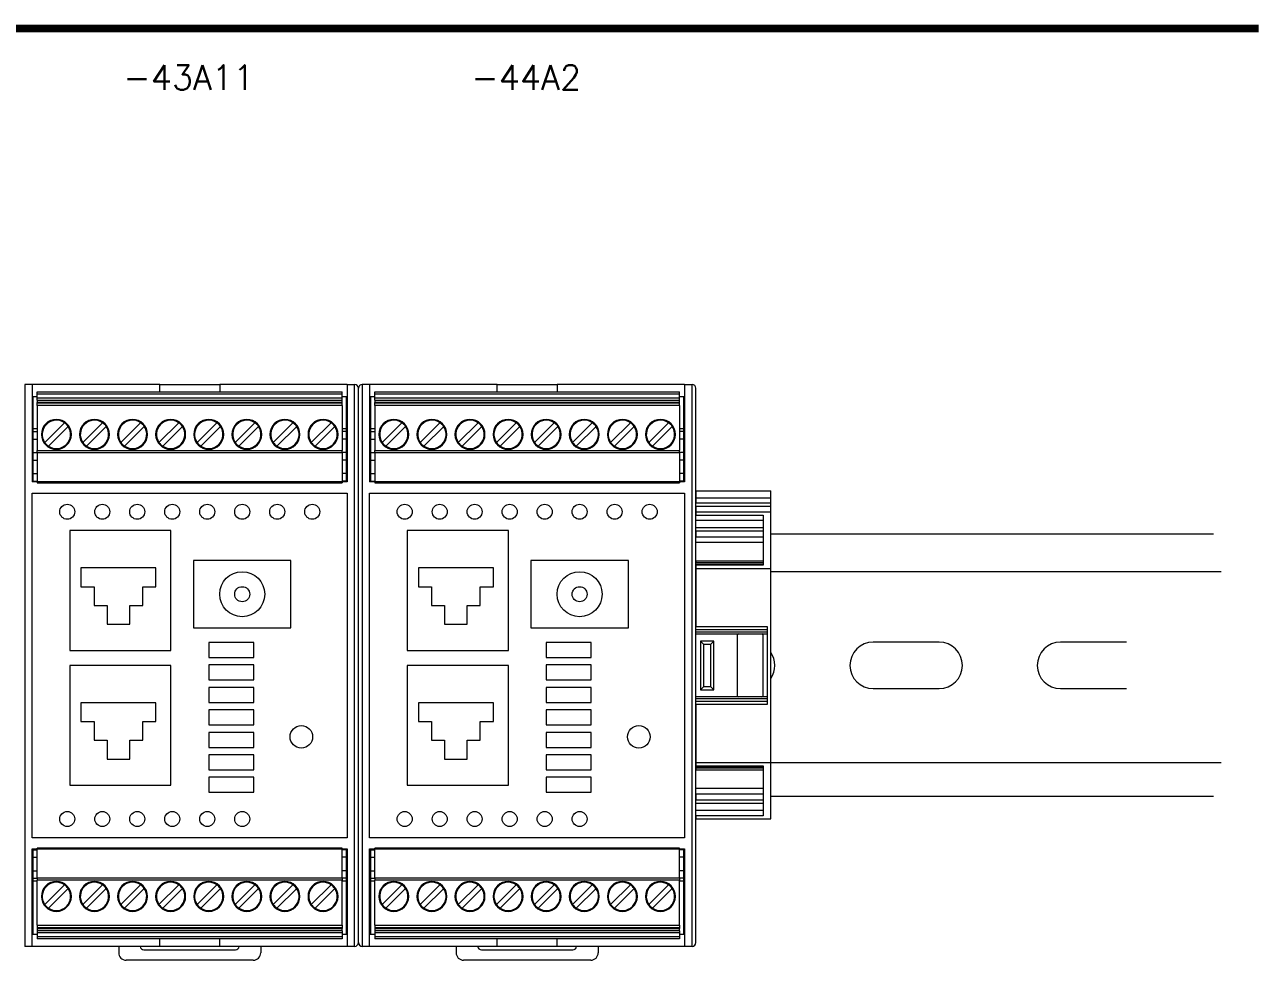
# Model space of a CAD drawing. Extents: x -2993 to 3661, y -4147 to -1441.
# Drawn here: x -1947.1 to -1782.1, y -2703.5 to -2578.7 of the extents above; entities that cross this region are included whole.
import ezdxf
from ezdxf.enums import TextEntityAlignment as Align

# ---------------------------------------------------------------- set-up
doc = ezdxf.new("R2010")
doc.units = 0
doc.header["$LTSCALE"] = 0.1
doc.header["$MEASUREMENT"] = 0
doc.layers.get('0').update_dxf_attribs({"linetype": 'CONTINUOUS'})
doc.layers.add('DIM', color=5, linetype='CONTINUOUS')
doc.layers.add('RAILS', color=1, linetype='CONTINUOUS')
doc.styles.get("Standard").update_dxf_attribs({"font": 'simplex.shx'})

msp = doc.modelspace()

# ---------------------------------------------------------------- linework, layer by layer
at = {"color": 7, "linetype": 'Continuous', "lineweight": 13}
for p, q in [((-1946.14, -2626.67), (-1947.14, -2626.67)), ((-1947.14, -2626.67), (-1947.14, -2701.67)), ((-1946.14, -2626.67), (-1946.14, -2639.67)), ((-1929.14, -2626.67), (-1946.14, -2626.67)), ((-1929.14, -2627.67), (-1929.14, -2626.67)), ((-1929.14, -2626.67), (-1921.14, -2626.67)), ((-1904.14, -2626.67), (-1921.14, -2626.67)), ((-1921.14, -2626.67), (-1921.14, -2627.67)), ((-1904.14, -2626.67), (-1904.14, -2639.67)), ((-1904.14, -2626.67), (-1903.14, -2626.67)), ((-1903.14, -2701.67), (-1903.14, -2626.67)), ((-1902.64, -2632.32), (-1902.64, -2627.17)), ((-1902.64, -2701.17), (-1902.64, -2627.17)), ((-1902.64, -2701.17), (-1902.64, -2627.17)), ((-1902.64, -2701.17), (-1902.64, -2627.17)), ((-1901.14, -2626.67), (-1902.14, -2626.67)), ((-1902.14, -2626.67), (-1902.14, -2701.67)), ((-1901.14, -2626.67), (-1901.14, -2639.67)), ((-1884.14, -2626.67), (-1901.14, -2626.67)), ((-1884.14, -2627.67), (-1884.14, -2626.67)), ((-1884.14, -2626.67), (-1876.14, -2626.67)), ((-1859.14, -2626.67), (-1876.14, -2626.67)), ((-1876.14, -2626.67), (-1876.14, -2627.67)), ((-1859.14, -2626.67), (-1859.14, -2639.67)), ((-1859.14, -2626.67), (-1858.14, -2626.67)), ((-1858.14, -2701.67), (-1858.14, -2626.67)), ((-1857.64, -2632.32), (-1857.64, -2627.17)), ((-1857.64, -2701.17), (-1857.64, -2627.17)), ((-1857.64, -2632.32), (-1857.64, -2627.17)), ((-1857.64, -2701.17), (-1857.64, -2627.17)), ((-1857.64, -2701.17), (-1857.64, -2627.17)), ((-1857.64, -2701.17), (-1857.64, -2627.17)), ((-1946.14, -2628.27), (-1945.46, -2628.27)), ((-1946.04, -2628.27), (-1946.04, -2639.37)), ((-1945.46, -2627.67), (-1904.82, -2627.67)), ((-1945.46, -2627.97), (-1945.46, -2627.67)), ((-1904.82, -2627.97), (-1945.46, -2627.97)), ((-1945.46, -2628.47), (-1945.46, -2627.97)), ((-1945.46, -2628.47), (-1904.82, -2628.47)), ((-1945.46, -2628.77), (-1945.46, -2628.47)), ((-1945.46, -2628.77), (-1904.82, -2628.77)), ((-1945.46, -2628.77), (-1945.46, -2629.08)), ((-1904.82, -2627.97), (-1904.82, -2627.67)), ((-1904.82, -2628.47), (-1904.82, -2627.97)), ((-1904.82, -2628.27), (-1904.14, -2628.27)), ((-1904.82, -2628.77), (-1904.82, -2628.47)), ((-1904.82, -2629.08), (-1904.82, -2628.77)), ((-1904.24, -2639.37), (-1904.24, -2628.27)), ((-1901.14, -2628.27), (-1900.46, -2628.27)), ((-1901.04, -2628.27), (-1901.04, -2639.37)), ((-1900.46, -2627.67), (-1859.82, -2627.67)), ((-1900.46, -2627.97), (-1900.46, -2627.67)), ((-1859.82, -2627.97), (-1900.46, -2627.97)), ((-1900.46, -2628.47), (-1900.46, -2627.97)), ((-1900.46, -2628.47), (-1859.82, -2628.47)), ((-1900.46, -2628.77), (-1900.46, -2628.47)), ((-1900.46, -2628.77), (-1859.82, -2628.77)), ((-1900.46, -2628.77), (-1900.46, -2629.08)), ((-1859.82, -2627.97), (-1859.82, -2627.67)), ((-1859.82, -2628.47), (-1859.82, -2627.97)), ((-1859.82, -2628.27), (-1859.14, -2628.27)), ((-1859.82, -2628.77), (-1859.82, -2628.47)), ((-1859.82, -2629.08), (-1859.82, -2628.77)), ((-1859.24, -2639.37), (-1859.24, -2628.27)), ((-1904.82, -2629.08), (-1945.46, -2629.08)), ((-1945.46, -2629.19), (-1945.46, -2629.08)), ((-1904.82, -2629.19), (-1945.46, -2629.19)), ((-1945.46, -2629.49), (-1945.46, -2629.19)), ((-1904.82, -2629.49), (-1945.46, -2629.49)), ((-1945.46, -2629.49), (-1945.46, -2635.51)), ((-1904.82, -2629.19), (-1904.82, -2629.08)), ((-1904.82, -2629.49), (-1904.82, -2629.19)), ((-1904.82, -2629.49), (-1904.82, -2635.51)), ((-1859.82, -2629.08), (-1900.46, -2629.08)), ((-1900.46, -2629.19), (-1900.46, -2629.08)), ((-1859.82, -2629.19), (-1900.46, -2629.19)), ((-1900.46, -2629.49), (-1900.46, -2629.19)), ((-1859.82, -2629.49), (-1900.46, -2629.49)), ((-1900.46, -2629.49), (-1900.46, -2635.51)), ((-1859.82, -2629.19), (-1859.82, -2629.08)), ((-1859.82, -2629.49), (-1859.82, -2629.19)), ((-1859.82, -2629.49), (-1859.82, -2635.51)), ((-1944.48, -2634.41), (-1941.85, -2631.78)), ((-1939.4, -2634.41), (-1936.77, -2631.78)), ((-1934.32, -2634.41), (-1931.69, -2631.78)), ((-1929.24, -2634.41), (-1926.61, -2631.78)), ((-1924.16, -2634.41), (-1921.53, -2631.78)), ((-1919.08, -2634.41), (-1916.45, -2631.78)), ((-1914, -2634.41), (-1911.37, -2631.78)), ((-1908.92, -2634.41), (-1906.29, -2631.78)), ((-1899.48, -2634.41), (-1896.85, -2631.78)), ((-1894.4, -2634.41), (-1891.77, -2631.78)), ((-1889.32, -2634.41), (-1886.69, -2631.78)), ((-1884.24, -2634.41), (-1881.61, -2631.78)), ((-1879.16, -2634.41), (-1876.53, -2631.78)), ((-1874.08, -2634.41), (-1871.45, -2631.78)), ((-1869, -2634.41), (-1866.37, -2631.78)), ((-1863.92, -2634.41), (-1861.29, -2631.78)), ((-1946.04, -2632.57), (-1945.46, -2632.57)), ((-1946.04, -2632.97), (-1945.46, -2632.97)), ((-1941.35, -2632.28), (-1943.98, -2634.91)), ((-1936.27, -2632.28), (-1938.9, -2634.91)), ((-1931.19, -2632.28), (-1933.82, -2634.91)), ((-1926.11, -2632.28), (-1928.74, -2634.91)), ((-1921.03, -2632.28), (-1923.66, -2634.91)), ((-1915.95, -2632.28), (-1918.58, -2634.91)), ((-1910.87, -2632.28), (-1913.5, -2634.91)), ((-1905.79, -2632.28), (-1908.42, -2634.91)), ((-1904.82, -2632.57), (-1904.24, -2632.57)), ((-1904.24, -2632.97), (-1904.82, -2632.97)), ((-1901.04, -2632.57), (-1900.46, -2632.57)), ((-1901.04, -2632.97), (-1900.46, -2632.97)), ((-1896.35, -2632.28), (-1898.98, -2634.91)), ((-1891.27, -2632.28), (-1893.9, -2634.91)), ((-1886.19, -2632.28), (-1888.82, -2634.91)), ((-1881.11, -2632.28), (-1883.74, -2634.91)), ((-1876.03, -2632.28), (-1878.66, -2634.91)), ((-1870.95, -2632.28), (-1873.58, -2634.91)), ((-1865.87, -2632.28), (-1868.5, -2634.91)), ((-1860.79, -2632.28), (-1863.42, -2634.91)), ((-1859.82, -2632.57), (-1859.24, -2632.57)), ((-1859.24, -2632.97), (-1859.82, -2632.97)), ((-1946.04, -2633.97), (-1945.46, -2633.97)), ((-1945.46, -2635.51), (-1904.82, -2635.51)), ((-1945.46, -2635.81), (-1945.46, -2635.51)), ((-1904.24, -2633.97), (-1904.82, -2633.97)), ((-1904.82, -2635.81), (-1904.82, -2635.51)), ((-1901.04, -2633.97), (-1900.46, -2633.97)), ((-1900.46, -2635.51), (-1859.82, -2635.51)), ((-1900.46, -2635.81), (-1900.46, -2635.51)), ((-1859.24, -2633.97), (-1859.82, -2633.97)), ((-1859.82, -2635.81), (-1859.82, -2635.51)), ((-1946.04, -2635.77), (-1945.46, -2635.77)), ((-1946.04, -2636.77), (-1945.46, -2636.77)), ((-1904.82, -2635.81), (-1945.46, -2635.81)), ((-1945.46, -2635.81), (-1945.46, -2639.79)), ((-1904.24, -2635.77), (-1904.82, -2635.77)), ((-1904.82, -2635.81), (-1904.82, -2639.79)), ((-1904.24, -2636.77), (-1904.82, -2636.77)), ((-1901.04, -2635.77), (-1900.46, -2635.77)), ((-1901.04, -2636.77), (-1900.46, -2636.77)), ((-1859.82, -2635.81), (-1900.46, -2635.81)), ((-1900.46, -2635.81), (-1900.46, -2639.79)), ((-1859.24, -2635.77), (-1859.82, -2635.77)), ((-1859.82, -2635.81), (-1859.82, -2639.79)), ((-1859.24, -2636.77), (-1859.82, -2636.77)), ((-1946.04, -2638.57), (-1945.46, -2638.57)), ((-1904.24, -2638.57), (-1904.82, -2638.57)), ((-1901.04, -2638.57), (-1900.46, -2638.57)), ((-1859.24, -2638.57), (-1859.82, -2638.57)), ((-1946.14, -2639.37), (-1946.04, -2639.37)), ((-1904.14, -2639.67), (-1946.14, -2639.67)), ((-1946.04, -2639.37), (-1946.04, -2639.67)), ((-1946.04, -2639.57), (-1945.46, -2639.57)), ((-1945.46, -2639.79), (-1904.82, -2639.79)), ((-1904.24, -2639.57), (-1904.82, -2639.57)), ((-1904.24, -2639.37), (-1904.14, -2639.37)), ((-1904.24, -2639.67), (-1904.24, -2639.37)), ((-1901.14, -2639.37), (-1901.04, -2639.37)), ((-1859.14, -2639.67), (-1901.14, -2639.67)), ((-1901.04, -2639.37), (-1901.04, -2639.67)), ((-1901.04, -2639.57), (-1900.46, -2639.57)), ((-1900.46, -2639.79), (-1859.82, -2639.79)), ((-1859.24, -2639.57), (-1859.82, -2639.57)), ((-1859.24, -2639.37), (-1859.14, -2639.37)), ((-1859.24, -2639.67), (-1859.24, -2639.37)), ((-1946.14, -2641.17), (-1904.14, -2641.17)), ((-1946.14, -2687.17), (-1946.14, -2641.17)), ((-1904.14, -2641.17), (-1904.14, -2687.17)), ((-1901.14, -2641.17), (-1859.14, -2641.17)), ((-1901.14, -2687.17), (-1901.14, -2641.17)), ((-1859.14, -2641.17), (-1859.14, -2687.17)), ((-1857.64, -2640.87), (-1857.64, -2641.85)), ((-1857.64, -2640.87), (-1847.64, -2640.87)), ((-1857.64, -2641.85), (-1857.64, -2642.47)), ((-1847.64, -2641.85), (-1857.64, -2641.85)), ((-1847.64, -2641.85), (-1847.64, -2640.87)), ((-1847.64, -2642.47), (-1847.64, -2641.85)), ((-1857.64, -2642.97), (-1857.64, -2642.47)), ((-1857.64, -2642.47), (-1847.64, -2642.47)), ((-1857.64, -2642.97), (-1857.64, -2643.67)), ((-1847.64, -2642.97), (-1857.64, -2642.97)), ((-1857.64, -2643.67), (-1857.64, -2644.11)), ((-1857.64, -2643.67), (-1847.64, -2643.67)), ((-1847.64, -2642.97), (-1847.64, -2642.47)), ((-1847.64, -2643.67), (-1847.64, -2642.97)), ((-1847.64, -2651.23), (-1847.64, -2643.67)), ((-1857.64, -2644.11), (-1848.64, -2644.11)), ((-1857.64, -2644.8), (-1857.64, -2644.11)), ((-1857.64, -2644.8), (-1848.64, -2644.8)), ((-1857.64, -2644.85), (-1857.64, -2644.8)), ((-1848.64, -2644.85), (-1857.64, -2644.85)), ((-1857.64, -2645.8), (-1857.64, -2644.85)), ((-1848.64, -2644.11), (-1848.64, -2650.79)), ((-1941.14, -2646.17), (-1941.14, -2662.17)), ((-1941.14, -2646.17), (-1941.14, -2662.17)), ((-1927.64, -2646.17), (-1941.14, -2646.17)), ((-1927.64, -2646.17), (-1941.14, -2646.17)), ((-1927.64, -2662.17), (-1927.64, -2646.17)), ((-1927.64, -2662.17), (-1927.64, -2646.17)), ((-1896.14, -2646.17), (-1896.14, -2662.17)), ((-1896.14, -2646.17), (-1896.14, -2662.17)), ((-1882.64, -2646.17), (-1896.14, -2646.17)), ((-1882.64, -2646.17), (-1896.14, -2646.17)), ((-1882.64, -2662.17), (-1882.64, -2646.17)), ((-1882.64, -2662.17), (-1882.64, -2646.17)), ((-1848.64, -2645.8), (-1857.64, -2645.8)), ((-1857.64, -2646.24), (-1857.64, -2645.8)), ((-1848.64, -2646.24), (-1857.64, -2646.24)), ((-1857.64, -2646.24), (-1857.64, -2647.01)), ((-1857.64, -2647.01), (-1848.64, -2647.01)), ((-1857.64, -2647.72), (-1857.64, -2647.01)), ((-1857.64, -2647.72), (-1848.64, -2647.72)), ((-1857.64, -2650.26), (-1857.64, -2647.72)), ((-1911.64, -2650.17), (-1924.64, -2650.17)), ((-1924.64, -2650.17), (-1924.64, -2659.17)), ((-1911.64, -2659.17), (-1911.64, -2650.17)), ((-1866.64, -2650.17), (-1879.64, -2650.17)), ((-1879.64, -2650.17), (-1879.64, -2659.17)), ((-1866.64, -2659.17), (-1866.64, -2650.17)), ((-1848.64, -2650.26), (-1857.64, -2650.26)), ((-1857.64, -2650.26), (-1857.64, -2650.46)), ((-1939.64, -2651.17), (-1939.64, -2653.67)), ((-1929.64, -2651.17), (-1939.64, -2651.17)), ((-1929.64, -2653.67), (-1929.64, -2651.17)), ((-1894.64, -2651.17), (-1894.64, -2653.67)), ((-1884.64, -2651.17), (-1894.64, -2651.17)), ((-1884.64, -2653.67), (-1884.64, -2651.17)), ((-1857.64, -2650.46), (-1848.64, -2650.46)), ((-1857.64, -2650.7), (-1857.64, -2650.46)), ((-1848.64, -2650.7), (-1857.64, -2650.7)), ((-1857.64, -2650.79), (-1857.64, -2650.7)), ((-1848.64, -2650.79), (-1857.64, -2650.79)), ((-1857.64, -2650.79), (-1857.64, -2651.23)), ((-1857.64, -2651.23), (-1857.64, -2658.97)), ((-1857.64, -2651.23), (-1847.64, -2651.23)), ((-1847.64, -2677.12), (-1847.64, -2651.23)), ((-1939.64, -2653.67), (-1937.89, -2653.67)), ((-1937.89, -2653.67), (-1937.89, -2656.17)), ((-1931.39, -2656.17), (-1931.39, -2653.67)), ((-1931.39, -2653.67), (-1929.64, -2653.67)), ((-1894.64, -2653.67), (-1892.89, -2653.67)), ((-1892.89, -2653.67), (-1892.89, -2656.17)), ((-1886.39, -2656.17), (-1886.39, -2653.67)), ((-1886.39, -2653.67), (-1884.64, -2653.67)), ((-1937.89, -2656.17), (-1936.14, -2656.17)), ((-1936.14, -2656.17), (-1936.14, -2658.67)), ((-1933.14, -2658.67), (-1933.14, -2656.17)), ((-1933.14, -2656.17), (-1931.39, -2656.17)), ((-1892.89, -2656.17), (-1891.14, -2656.17)), ((-1891.14, -2656.17), (-1891.14, -2658.67)), ((-1888.14, -2658.67), (-1888.14, -2656.17)), ((-1888.14, -2656.17), (-1886.39, -2656.17)), ((-1936.14, -2658.67), (-1933.14, -2658.67)), ((-1924.64, -2659.17), (-1911.64, -2659.17)), ((-1891.14, -2658.67), (-1888.14, -2658.67)), ((-1879.64, -2659.17), (-1866.64, -2659.17)), ((-1857.64, -2659.37), (-1857.64, -2658.97)), ((-1857.64, -2658.97), (-1848.14, -2658.97)), ((-1857.64, -2659.74), (-1857.64, -2659.37)), ((-1857.64, -2659.37), (-1848.14, -2659.37)), ((-1857.64, -2659.97), (-1857.64, -2659.74)), ((-1848.14, -2659.74), (-1857.64, -2659.74)), ((-1857.64, -2668.37), (-1857.64, -2659.97)), ((-1857.64, -2659.97), (-1848.14, -2659.97)), ((-1852.14, -2660.17), (-1852.14, -2668.17)), ((-1848.64, -2668.17), (-1848.64, -2660.17)), ((-1848.14, -2658.97), (-1848.14, -2669.37)), ((-1916.59, -2661.11), (-1922.59, -2661.11)), ((-1922.59, -2661.11), (-1922.59, -2663.11)), ((-1916.59, -2663.11), (-1916.59, -2661.11)), ((-1871.59, -2661.11), (-1877.59, -2661.11)), ((-1877.59, -2661.11), (-1877.59, -2663.11)), ((-1871.59, -2663.11), (-1871.59, -2661.11)), ((-1855.24, -2660.92), (-1857.04, -2660.92)), ((-1857.04, -2660.92), (-1857.04, -2667.42)), ((-1857.04, -2660.92), (-1856.64, -2661.32)), ((-1856.64, -2661.32), (-1855.64, -2661.32)), ((-1856.64, -2661.32), (-1856.64, -2667.02)), ((-1855.64, -2661.32), (-1855.24, -2660.92)), ((-1855.64, -2667.02), (-1855.64, -2661.32)), ((-1855.24, -2667.42), (-1855.24, -2660.92)), ((-1941.14, -2662.17), (-1927.64, -2662.17)), ((-1941.14, -2662.17), (-1927.64, -2662.17)), ((-1922.59, -2663.11), (-1916.59, -2663.11)), ((-1896.14, -2662.17), (-1882.64, -2662.17)), ((-1896.14, -2662.17), (-1882.64, -2662.17)), ((-1877.59, -2663.11), (-1871.59, -2663.11)), ((-1927.64, -2664.17), (-1941.14, -2664.17)), ((-1927.64, -2664.17), (-1941.14, -2664.17)), ((-1941.14, -2664.17), (-1941.14, -2680.17)), ((-1941.14, -2664.17), (-1941.14, -2680.17)), ((-1927.64, -2680.17), (-1927.64, -2664.17)), ((-1927.64, -2680.17), (-1927.64, -2664.17)), ((-1916.59, -2664.11), (-1922.59, -2664.11)), ((-1922.59, -2664.11), (-1922.59, -2666.11)), ((-1916.59, -2666.11), (-1916.59, -2664.11)), ((-1882.64, -2664.17), (-1896.14, -2664.17)), ((-1882.64, -2664.17), (-1896.14, -2664.17)), ((-1896.14, -2664.17), (-1896.14, -2680.17)), ((-1896.14, -2664.17), (-1896.14, -2680.17)), ((-1882.64, -2680.17), (-1882.64, -2664.17)), ((-1882.64, -2680.17), (-1882.64, -2664.17)), ((-1871.59, -2664.11), (-1877.59, -2664.11)), ((-1877.59, -2664.11), (-1877.59, -2666.11)), ((-1871.59, -2666.11), (-1871.59, -2664.11)), ((-1922.59, -2666.11), (-1916.59, -2666.11)), ((-1877.59, -2666.11), (-1871.59, -2666.11)), ((-1916.59, -2667.11), (-1922.59, -2667.11)), ((-1922.59, -2667.11), (-1922.59, -2669.11)), ((-1916.59, -2669.11), (-1916.59, -2667.11)), ((-1871.59, -2667.11), (-1877.59, -2667.11)), ((-1877.59, -2667.11), (-1877.59, -2669.11)), ((-1871.59, -2669.11), (-1871.59, -2667.11)), ((-1857.64, -2668.61), (-1857.64, -2668.37)), ((-1848.14, -2668.37), (-1857.64, -2668.37)), ((-1856.64, -2667.02), (-1857.04, -2667.42)), ((-1857.04, -2667.42), (-1855.24, -2667.42)), ((-1855.64, -2667.02), (-1856.64, -2667.02)), ((-1855.24, -2667.42), (-1855.64, -2667.02)), ((-1929.64, -2669.17), (-1939.64, -2669.17)), ((-1939.64, -2669.17), (-1939.64, -2671.67)), ((-1929.64, -2671.67), (-1929.64, -2669.17)), ((-1922.59, -2669.11), (-1916.59, -2669.11)), ((-1916.59, -2670.11), (-1922.59, -2670.11)), ((-1922.59, -2670.11), (-1922.59, -2672.11)), ((-1916.59, -2672.11), (-1916.59, -2670.11)), ((-1884.64, -2669.17), (-1894.64, -2669.17)), ((-1894.64, -2669.17), (-1894.64, -2671.67)), ((-1884.64, -2671.67), (-1884.64, -2669.17)), ((-1877.59, -2669.11), (-1871.59, -2669.11)), ((-1871.59, -2670.11), (-1877.59, -2670.11)), ((-1877.59, -2670.11), (-1877.59, -2672.11)), ((-1871.59, -2672.11), (-1871.59, -2670.11)), ((-1857.64, -2668.97), (-1857.64, -2668.61)), ((-1857.64, -2668.61), (-1848.14, -2668.61)), ((-1857.64, -2669.37), (-1857.64, -2668.97)), ((-1848.14, -2668.97), (-1857.64, -2668.97)), ((-1857.64, -2669.37), (-1857.64, -2677.12)), ((-1848.14, -2669.37), (-1857.64, -2669.37)), ((-1939.64, -2671.67), (-1937.89, -2671.67)), ((-1937.89, -2671.67), (-1937.89, -2674.17)), ((-1931.39, -2674.17), (-1931.39, -2671.67)), ((-1931.39, -2671.67), (-1929.64, -2671.67)), ((-1894.64, -2671.67), (-1892.89, -2671.67)), ((-1892.89, -2671.67), (-1892.89, -2674.17)), ((-1886.39, -2674.17), (-1886.39, -2671.67)), ((-1886.39, -2671.67), (-1884.64, -2671.67)), ((-1922.59, -2672.11), (-1916.59, -2672.11)), ((-1916.59, -2673.11), (-1922.59, -2673.11)), ((-1922.59, -2673.11), (-1922.59, -2675.11)), ((-1916.59, -2675.11), (-1916.59, -2673.11)), ((-1877.59, -2672.11), (-1871.59, -2672.11)), ((-1871.59, -2673.11), (-1877.59, -2673.11)), ((-1877.59, -2673.11), (-1877.59, -2675.11)), ((-1871.59, -2675.11), (-1871.59, -2673.11)), ((-1937.89, -2674.17), (-1936.14, -2674.17)), ((-1936.14, -2674.17), (-1936.14, -2676.67)), ((-1933.14, -2676.67), (-1933.14, -2674.17)), ((-1933.14, -2674.17), (-1931.39, -2674.17)), ((-1922.59, -2675.11), (-1916.59, -2675.11)), ((-1902.64, -2701.17), (-1902.64, -2674.67)), ((-1902.64, -2701.17), (-1902.64, -2674.67)), ((-1892.89, -2674.17), (-1891.14, -2674.17)), ((-1891.14, -2674.17), (-1891.14, -2676.67)), ((-1888.14, -2676.67), (-1888.14, -2674.17)), ((-1888.14, -2674.17), (-1886.39, -2674.17)), ((-1877.59, -2675.11), (-1871.59, -2675.11)), ((-1857.64, -2701.17), (-1857.64, -2674.67)), ((-1857.64, -2701.17), (-1857.64, -2674.67)), ((-1857.64, -2701.17), (-1857.64, -2674.67)), ((-1936.14, -2676.67), (-1933.14, -2676.67)), ((-1916.59, -2676.11), (-1922.59, -2676.11)), ((-1922.59, -2676.11), (-1922.59, -2678.11)), ((-1916.59, -2678.11), (-1916.59, -2676.11)), ((-1891.14, -2676.67), (-1888.14, -2676.67)), ((-1871.59, -2676.11), (-1877.59, -2676.11)), ((-1877.59, -2676.11), (-1877.59, -2678.11)), ((-1871.59, -2678.11), (-1871.59, -2676.11)), ((-1922.59, -2678.11), (-1916.59, -2678.11)), ((-1877.59, -2678.11), (-1871.59, -2678.11)), ((-1857.64, -2677.12), (-1857.64, -2677.56)), ((-1857.64, -2677.12), (-1847.64, -2677.12)), ((-1857.64, -2677.56), (-1848.64, -2677.56)), ((-1857.64, -2677.65), (-1857.64, -2677.56)), ((-1857.64, -2677.65), (-1848.64, -2677.65)), ((-1857.64, -2677.89), (-1857.64, -2677.65)), ((-1848.64, -2677.89), (-1857.64, -2677.89)), ((-1857.64, -2677.89), (-1857.64, -2678.09)), ((-1857.64, -2678.09), (-1848.64, -2678.09)), ((-1857.64, -2680.62), (-1857.64, -2678.09)), ((-1848.64, -2677.56), (-1848.64, -2684.24)), ((-1847.64, -2684.67), (-1847.64, -2677.12)), ((-1916.59, -2679.11), (-1922.59, -2679.11)), ((-1922.59, -2679.11), (-1922.59, -2681.11)), ((-1916.59, -2681.11), (-1916.59, -2679.11)), ((-1871.59, -2679.11), (-1877.59, -2679.11)), ((-1877.59, -2679.11), (-1877.59, -2681.11)), ((-1871.59, -2681.11), (-1871.59, -2679.11)), ((-1941.14, -2680.17), (-1927.64, -2680.17)), ((-1941.14, -2680.17), (-1927.64, -2680.17)), ((-1922.59, -2681.11), (-1916.59, -2681.11)), ((-1896.14, -2680.17), (-1882.64, -2680.17)), ((-1896.14, -2680.17), (-1882.64, -2680.17)), ((-1877.59, -2681.11), (-1871.59, -2681.11)), ((-1848.64, -2680.62), (-1857.64, -2680.62)), ((-1857.64, -2681.34), (-1857.64, -2680.62)), ((-1848.64, -2681.34), (-1857.64, -2681.34)), ((-1857.64, -2681.34), (-1857.64, -2682.11)), ((-1857.64, -2682.11), (-1848.64, -2682.11)), ((-1857.64, -2682.54), (-1857.64, -2682.11)), ((-1857.64, -2682.54), (-1848.64, -2682.54)), ((-1857.64, -2683.5), (-1857.64, -2682.54)), ((-1857.64, -2683.5), (-1848.64, -2683.5)), ((-1857.64, -2683.54), (-1857.64, -2683.5)), ((-1848.64, -2683.54), (-1857.64, -2683.54)), ((-1857.64, -2684.24), (-1857.64, -2683.54)), ((-1848.64, -2684.24), (-1857.64, -2684.24)), ((-1857.64, -2684.24), (-1857.64, -2684.67)), ((-1857.64, -2684.67), (-1847.64, -2684.67)), ((-1904.14, -2687.17), (-1946.14, -2687.17)), ((-1859.14, -2687.17), (-1901.14, -2687.17)), ((-1946.14, -2688.67), (-1904.14, -2688.67)), ((-1946.14, -2701.67), (-1946.14, -2688.67)), ((-1946.04, -2688.97), (-1946.14, -2688.97)), ((-1946.04, -2688.67), (-1946.04, -2688.97)), ((-1946.04, -2688.77), (-1945.46, -2688.77)), ((-1946.04, -2688.97), (-1946.04, -2700.07)), ((-1946.04, -2689.77), (-1945.46, -2689.77)), ((-1904.82, -2688.55), (-1945.46, -2688.55)), ((-1945.46, -2692.53), (-1945.46, -2688.55)), ((-1904.82, -2692.53), (-1904.82, -2688.55)), ((-1904.24, -2688.77), (-1904.82, -2688.77)), ((-1904.24, -2689.77), (-1904.82, -2689.77)), ((-1904.24, -2688.97), (-1904.24, -2688.67)), ((-1904.14, -2688.97), (-1904.24, -2688.97)), ((-1904.24, -2700.07), (-1904.24, -2688.97)), ((-1904.14, -2688.67), (-1904.14, -2701.67)), ((-1901.14, -2688.67), (-1859.14, -2688.67)), ((-1901.14, -2701.67), (-1901.14, -2688.67)), ((-1901.04, -2688.97), (-1901.14, -2688.97)), ((-1901.04, -2688.67), (-1901.04, -2688.97)), ((-1901.04, -2688.77), (-1900.46, -2688.77)), ((-1901.04, -2688.97), (-1901.04, -2700.07)), ((-1901.04, -2689.77), (-1900.46, -2689.77)), ((-1859.82, -2688.55), (-1900.46, -2688.55)), ((-1900.46, -2692.53), (-1900.46, -2688.55)), ((-1859.82, -2692.53), (-1859.82, -2688.55)), ((-1859.24, -2688.77), (-1859.82, -2688.77)), ((-1859.24, -2689.77), (-1859.82, -2689.77)), ((-1859.24, -2688.97), (-1859.24, -2688.67)), ((-1859.14, -2688.97), (-1859.24, -2688.97)), ((-1859.24, -2700.07), (-1859.24, -2688.97)), ((-1859.14, -2688.67), (-1859.14, -2701.67)), ((-1946.04, -2691.57), (-1945.46, -2691.57)), ((-1904.24, -2691.57), (-1904.82, -2691.57)), ((-1901.04, -2691.57), (-1900.46, -2691.57)), ((-1859.24, -2691.57), (-1859.82, -2691.57)), ((-1946.04, -2692.57), (-1945.46, -2692.57)), ((-1945.46, -2692.97), (-1946.04, -2692.97)), ((-1945.46, -2692.53), (-1904.82, -2692.53)), ((-1945.46, -2692.53), (-1945.46, -2692.83)), ((-1904.82, -2692.83), (-1945.46, -2692.83)), ((-1945.46, -2698.85), (-1945.46, -2692.83)), ((-1904.82, -2692.53), (-1904.82, -2692.83)), ((-1904.24, -2692.57), (-1904.82, -2692.57)), ((-1904.82, -2698.85), (-1904.82, -2692.83)), ((-1904.24, -2692.97), (-1904.82, -2692.97)), ((-1901.04, -2692.57), (-1900.46, -2692.57)), ((-1900.46, -2692.97), (-1901.04, -2692.97)), ((-1900.46, -2692.53), (-1859.82, -2692.53)), ((-1900.46, -2692.53), (-1900.46, -2692.83)), ((-1859.82, -2692.83), (-1900.46, -2692.83)), ((-1900.46, -2698.85), (-1900.46, -2692.83)), ((-1859.82, -2692.53), (-1859.82, -2692.83)), ((-1859.24, -2692.57), (-1859.82, -2692.57)), ((-1859.82, -2698.85), (-1859.82, -2692.83)), ((-1859.24, -2692.97), (-1859.82, -2692.97)), ((-1944.48, -2696.07), (-1941.85, -2693.44)), ((-1941.35, -2693.94), (-1943.98, -2696.57)), ((-1939.4, -2696.07), (-1936.77, -2693.44)), ((-1936.27, -2693.94), (-1938.9, -2696.57)), ((-1934.32, -2696.07), (-1931.69, -2693.44)), ((-1931.19, -2693.94), (-1933.82, -2696.57)), ((-1929.24, -2696.07), (-1926.61, -2693.44)), ((-1926.11, -2693.94), (-1928.74, -2696.57)), ((-1924.16, -2696.07), (-1921.53, -2693.44)), ((-1921.03, -2693.94), (-1923.66, -2696.57)), ((-1919.08, -2696.07), (-1916.45, -2693.44)), ((-1915.95, -2693.94), (-1918.58, -2696.57)), ((-1914, -2696.07), (-1911.37, -2693.44)), ((-1910.87, -2693.94), (-1913.5, -2696.57)), ((-1908.92, -2696.07), (-1906.29, -2693.44)), ((-1905.79, -2693.94), (-1908.42, -2696.57)), ((-1899.48, -2696.07), (-1896.85, -2693.44)), ((-1896.35, -2693.94), (-1898.98, -2696.57)), ((-1894.4, -2696.07), (-1891.77, -2693.44)), ((-1891.27, -2693.94), (-1893.9, -2696.57)), ((-1889.32, -2696.07), (-1886.69, -2693.44)), ((-1886.19, -2693.94), (-1888.82, -2696.57)), ((-1884.24, -2696.07), (-1881.61, -2693.44)), ((-1881.11, -2693.94), (-1883.74, -2696.57)), ((-1879.16, -2696.07), (-1876.53, -2693.44)), ((-1876.03, -2693.94), (-1878.66, -2696.57)), ((-1874.08, -2696.07), (-1871.45, -2693.44)), ((-1870.95, -2693.94), (-1873.58, -2696.57)), ((-1869, -2696.07), (-1866.37, -2693.44)), ((-1865.87, -2693.94), (-1868.5, -2696.57)), ((-1863.92, -2696.07), (-1861.29, -2693.44)), ((-1860.79, -2693.94), (-1863.42, -2696.57)), ((-1945.46, -2698.85), (-1904.82, -2698.85)), ((-1945.46, -2698.85), (-1945.46, -2699.15)), ((-1945.46, -2699.15), (-1904.82, -2699.15)), ((-1945.46, -2699.15), (-1945.46, -2699.27)), ((-1945.46, -2699.27), (-1904.82, -2699.27)), ((-1945.46, -2699.27), (-1945.46, -2699.58)), ((-1904.82, -2699.58), (-1945.46, -2699.58)), ((-1945.46, -2699.58), (-1945.46, -2699.88)), ((-1904.82, -2699.88), (-1945.46, -2699.88)), ((-1945.46, -2699.88), (-1945.46, -2700.37)), ((-1904.82, -2698.85), (-1904.82, -2699.15)), ((-1904.82, -2699.15), (-1904.82, -2699.27)), ((-1904.82, -2699.58), (-1904.82, -2699.27)), ((-1904.82, -2699.58), (-1904.82, -2699.88)), ((-1904.82, -2699.88), (-1904.82, -2700.37)), ((-1900.46, -2698.85), (-1859.82, -2698.85)), ((-1900.46, -2698.85), (-1900.46, -2699.15)), ((-1900.46, -2699.15), (-1859.82, -2699.15)), ((-1900.46, -2699.15), (-1900.46, -2699.27)), ((-1900.46, -2699.27), (-1859.82, -2699.27)), ((-1900.46, -2699.27), (-1900.46, -2699.58)), ((-1859.82, -2699.58), (-1900.46, -2699.58)), ((-1900.46, -2699.58), (-1900.46, -2699.88)), ((-1859.82, -2699.88), (-1900.46, -2699.88)), ((-1900.46, -2699.88), (-1900.46, -2700.37)), ((-1859.82, -2698.85), (-1859.82, -2699.15)), ((-1859.82, -2699.15), (-1859.82, -2699.27)), ((-1859.82, -2699.58), (-1859.82, -2699.27)), ((-1859.82, -2699.58), (-1859.82, -2699.88)), ((-1859.82, -2699.88), (-1859.82, -2700.37)), ((-1945.46, -2700.07), (-1946.14, -2700.07)), ((-1945.46, -2700.37), (-1904.82, -2700.37)), ((-1945.46, -2700.37), (-1945.46, -2700.67)), ((-1904.82, -2700.67), (-1945.46, -2700.67)), ((-1929.14, -2701.67), (-1929.14, -2700.67)), ((-1921.14, -2701.67), (-1921.14, -2700.67)), ((-1904.14, -2700.07), (-1904.82, -2700.07)), ((-1904.82, -2700.37), (-1904.82, -2700.67)), ((-1900.46, -2700.07), (-1901.14, -2700.07)), ((-1900.46, -2700.37), (-1859.82, -2700.37)), ((-1900.46, -2700.37), (-1900.46, -2700.67)), ((-1859.82, -2700.67), (-1900.46, -2700.67)), ((-1884.14, -2701.67), (-1884.14, -2700.67)), ((-1876.14, -2701.67), (-1876.14, -2700.67)), ((-1859.14, -2700.07), (-1859.82, -2700.07)), ((-1859.82, -2700.37), (-1859.82, -2700.67)), ((-1946.14, -2701.67), (-1947.14, -2701.67)), ((-1929.14, -2701.67), (-1946.14, -2701.67)), ((-1934.61, -2701.67), (-1934.61, -2702.52)), ((-1931.24, -2702.12), (-1919.04, -2702.12)), ((-1921.14, -2701.67), (-1929.14, -2701.67)), ((-1904.14, -2701.67), (-1921.14, -2701.67)), ((-1915.66, -2701.67), (-1915.66, -2702.52)), ((-1903.14, -2701.67), (-1904.14, -2701.67)), ((-1901.14, -2701.67), (-1902.14, -2701.67)), ((-1884.14, -2701.67), (-1901.14, -2701.67)), ((-1889.61, -2701.67), (-1889.61, -2702.52)), ((-1886.24, -2702.12), (-1874.04, -2702.12)), ((-1876.14, -2701.67), (-1884.14, -2701.67)), ((-1859.14, -2701.67), (-1876.14, -2701.67)), ((-1870.66, -2701.67), (-1870.66, -2702.52)), ((-1858.14, -2701.67), (-1859.14, -2701.67)), ((-1916.66, -2703.52), (-1933.61, -2703.52)), ((-1871.66, -2703.52), (-1888.61, -2703.52))]:
    msp.add_line(p, q, dxfattribs=at)
for centre, radius in [((-1941.47, -2643.67), 1), ((-1936.8, -2643.67), 1), ((-1932.14, -2643.67), 1), ((-1927.47, -2643.67), 1), ((-1922.8, -2643.67), 1), ((-1918.14, -2643.67), 1), ((-1913.47, -2643.67), 1), ((-1908.8, -2643.67), 1), ((-1896.47, -2643.67), 1), ((-1891.8, -2643.67), 1), ((-1887.14, -2643.67), 1), ((-1882.47, -2643.67), 1), ((-1877.8, -2643.67), 1), ((-1873.14, -2643.67), 1), ((-1868.47, -2643.67), 1), ((-1863.8, -2643.67), 1), ((-1918.14, -2654.67), 3), ((-1873.14, -2654.67), 3), ((-1918.14, -2654.67), 1), ((-1873.14, -2654.67), 1), ((-1910.25, -2673.71), 1.5), ((-1865.25, -2673.71), 1.5), ((-1941.47, -2684.67), 1), ((-1936.8, -2684.67), 1), ((-1932.14, -2684.67), 1), ((-1927.47, -2684.67), 1), ((-1922.8, -2684.67), 1), ((-1918.14, -2684.67), 1), ((-1896.47, -2684.67), 1), ((-1891.8, -2684.67), 1), ((-1887.14, -2684.67), 1), ((-1882.47, -2684.67), 1), ((-1877.8, -2684.67), 1), ((-1873.14, -2684.67), 1)]:
    msp.add_circle(centre, radius, dxfattribs=at)
for centre, radius, start, end in [((-1903.14, -2627.17), 0.5, 0, 89.9998), ((-1902.14, -2627.17), 0.5, 90.0002, 179.9998), ((-1858.14, -2627.17), 0.5, 0, 89.9998), ((-1942.92, -2633.34), 2, 90, 270), ((-1942.92, -2633.34), 1.89, 135, 214.3366), ((-1942.92, -2633.34), 1.89, 55.6634, 135), ((-1942.92, -2633.34), 2, 270, 90), ((-1942.92, -2633.34), 1.89, 34.3365, 55.6635), ((-1937.84, -2633.34), 2, 90, 270), ((-1937.84, -2633.34), 1.89, 135, 214.3366), ((-1937.84, -2633.34), 1.89, 55.6634, 135), ((-1937.84, -2633.34), 2, 270, 90), ((-1937.84, -2633.34), 1.89, 34.3365, 55.6635), ((-1932.76, -2633.34), 2, 90, 270), ((-1932.76, -2633.34), 1.89, 135, 214.3366), ((-1932.76, -2633.34), 1.89, 55.6634, 135), ((-1932.76, -2633.34), 2, 270, 90), ((-1932.76, -2633.34), 1.89, 34.3365, 55.6635), ((-1927.68, -2633.34), 2, 90, 270), ((-1927.68, -2633.34), 1.89, 135, 214.3366), ((-1927.68, -2633.34), 1.89, 55.6634, 135), ((-1927.68, -2633.34), 2, 270, 90), ((-1927.68, -2633.34), 1.89, 34.3365, 55.6635), ((-1922.6, -2633.34), 2, 90, 270), ((-1922.6, -2633.34), 1.89, 135, 214.3366), ((-1922.6, -2633.34), 1.89, 55.6634, 135), ((-1922.6, -2633.34), 2, 270, 90), ((-1922.6, -2633.34), 1.89, 34.3365, 55.6635), ((-1917.52, -2633.34), 2, 90, 270), ((-1917.52, -2633.34), 1.89, 135, 214.3366), ((-1917.52, -2633.34), 1.89, 55.6634, 135), ((-1917.52, -2633.34), 2, 270, 90), ((-1917.52, -2633.34), 1.89, 34.3365, 55.6635), ((-1912.44, -2633.34), 2, 90, 270), ((-1912.44, -2633.34), 1.89, 135, 214.3366), ((-1912.44, -2633.34), 1.89, 55.6634, 135), ((-1912.44, -2633.34), 2, 270, 90), ((-1912.44, -2633.34), 1.89, 34.3365, 55.6635), ((-1907.36, -2633.34), 2, 90, 270), ((-1907.36, -2633.34), 1.89, 135, 214.3366), ((-1907.36, -2633.34), 1.89, 55.6634, 135), ((-1907.36, -2633.34), 2, 270, 90), ((-1907.36, -2633.34), 1.89, 34.3365, 55.6635), ((-1897.92, -2633.34), 2, 90, 270), ((-1897.92, -2633.34), 1.89, 135, 214.3366), ((-1897.92, -2633.34), 1.89, 55.6634, 135), ((-1897.92, -2633.34), 2, 270, 90), ((-1897.92, -2633.34), 1.89, 34.3365, 55.6635), ((-1892.84, -2633.34), 2, 90, 270), ((-1892.84, -2633.34), 1.89, 135, 214.3366), ((-1892.84, -2633.34), 1.89, 55.6634, 135), ((-1892.84, -2633.34), 2, 270, 90), ((-1892.84, -2633.34), 1.89, 34.3365, 55.6635), ((-1887.76, -2633.34), 2, 90, 270), ((-1887.76, -2633.34), 1.89, 135, 214.3366), ((-1887.76, -2633.34), 1.89, 55.6634, 135), ((-1887.76, -2633.34), 2, 270, 90), ((-1887.76, -2633.34), 1.89, 34.3365, 55.6635), ((-1882.68, -2633.34), 2, 90, 270), ((-1882.68, -2633.34), 1.89, 135, 214.3366), ((-1882.68, -2633.34), 1.89, 55.6634, 135), ((-1882.68, -2633.34), 2, 270, 90), ((-1882.68, -2633.34), 1.89, 34.3365, 55.6635), ((-1877.6, -2633.34), 2, 90, 270), ((-1877.6, -2633.34), 1.89, 135, 214.3366), ((-1877.6, -2633.34), 1.89, 55.6634, 135), ((-1877.6, -2633.34), 2, 270, 90), ((-1877.6, -2633.34), 1.89, 34.3365, 55.6635), ((-1872.52, -2633.34), 2, 90, 270), ((-1872.52, -2633.34), 1.89, 135, 214.3366), ((-1872.52, -2633.34), 1.89, 55.6634, 135), ((-1872.52, -2633.34), 2, 270, 90), ((-1872.52, -2633.34), 1.89, 34.3365, 55.6635), ((-1867.44, -2633.34), 2, 90, 270), ((-1867.44, -2633.34), 1.89, 135, 214.3366), ((-1867.44, -2633.34), 1.89, 55.6634, 135), ((-1867.44, -2633.34), 2, 270, 90), ((-1867.44, -2633.34), 1.89, 34.3365, 55.6635), ((-1862.36, -2633.34), 2, 90, 270), ((-1862.36, -2633.34), 1.89, 135, 214.3366), ((-1862.36, -2633.34), 1.89, 55.6634, 135), ((-1862.36, -2633.34), 2, 270, 90), ((-1862.36, -2633.34), 1.89, 34.3365, 55.6635), ((-1942.92, -2633.34), 1.89, 315, 34.3366), ((-1937.84, -2633.34), 1.89, 315, 34.3366), ((-1932.76, -2633.34), 1.89, 315, 34.3366), ((-1927.68, -2633.34), 1.89, 315, 34.3366), ((-1922.6, -2633.34), 1.89, 315, 34.3366), ((-1917.52, -2633.34), 1.89, 315, 34.3366), ((-1912.44, -2633.34), 1.89, 315, 34.3366), ((-1907.36, -2633.34), 1.89, 315, 34.3366), ((-1897.92, -2633.34), 1.89, 315, 34.3366), ((-1892.84, -2633.34), 1.89, 315, 34.3366), ((-1887.76, -2633.34), 1.89, 315, 34.3366), ((-1882.68, -2633.34), 1.89, 315, 34.3366), ((-1877.6, -2633.34), 1.89, 315, 34.3366), ((-1872.52, -2633.34), 1.89, 315, 34.3366), ((-1867.44, -2633.34), 1.89, 315, 34.3366), ((-1862.36, -2633.34), 1.89, 315, 34.3366), ((-1942.92, -2633.34), 1.89, 214.3365, 235.6635), ((-1942.92, -2633.34), 1.89, 235.6634, 315), ((-1937.84, -2633.34), 1.89, 214.3365, 235.6635), ((-1937.84, -2633.34), 1.89, 235.6634, 315), ((-1932.76, -2633.34), 1.89, 214.3365, 235.6635), ((-1932.76, -2633.34), 1.89, 235.6634, 315), ((-1927.68, -2633.34), 1.89, 214.3365, 235.6635), ((-1927.68, -2633.34), 1.89, 235.6634, 315), ((-1922.6, -2633.34), 1.89, 214.3365, 235.6635), ((-1922.6, -2633.34), 1.89, 235.6634, 315), ((-1917.52, -2633.34), 1.89, 214.3365, 235.6635), ((-1917.52, -2633.34), 1.89, 235.6634, 315), ((-1912.44, -2633.34), 1.89, 214.3365, 235.6635), ((-1912.44, -2633.34), 1.89, 235.6634, 315), ((-1907.36, -2633.34), 1.89, 214.3365, 235.6635), ((-1907.36, -2633.34), 1.89, 235.6634, 315), ((-1897.92, -2633.34), 1.89, 214.3365, 235.6635), ((-1897.92, -2633.34), 1.89, 235.6634, 315), ((-1892.84, -2633.34), 1.89, 214.3365, 235.6635), ((-1892.84, -2633.34), 1.89, 235.6634, 315), ((-1887.76, -2633.34), 1.89, 214.3365, 235.6635), ((-1887.76, -2633.34), 1.89, 235.6634, 315), ((-1882.68, -2633.34), 1.89, 214.3365, 235.6635), ((-1882.68, -2633.34), 1.89, 235.6634, 315), ((-1877.6, -2633.34), 1.89, 214.3365, 235.6635), ((-1877.6, -2633.34), 1.89, 235.6634, 315), ((-1872.52, -2633.34), 1.89, 214.3365, 235.6635), ((-1872.52, -2633.34), 1.89, 235.6634, 315), ((-1867.44, -2633.34), 1.89, 214.3365, 235.6635), ((-1867.44, -2633.34), 1.89, 235.6634, 315), ((-1862.36, -2633.34), 1.89, 214.3365, 235.6635), ((-1862.36, -2633.34), 1.89, 235.6634, 315), ((-1851.94, -2660.17), 0.2, 90, 180), ((-1848.84, -2660.17), 0.2, 0, 90), ((-1851.94, -2668.17), 0.2, 180, 270), ((-1848.84, -2668.17), 0.2, 270, 0), ((-1942.92, -2695), 2, 90, 270), ((-1942.92, -2695), 1.89, 55.6634, 135), ((-1942.92, -2695), 2, 270, 90), ((-1937.84, -2695), 2, 90, 270), ((-1937.84, -2695), 1.89, 55.6634, 135), ((-1937.84, -2695), 2, 270, 90), ((-1932.76, -2695), 2, 90, 270), ((-1932.76, -2695), 1.89, 55.6634, 135), ((-1932.76, -2695), 2, 270, 90), ((-1927.68, -2695), 2, 90, 270), ((-1927.68, -2695), 1.89, 55.6634, 135), ((-1927.68, -2695), 2, 270, 90), ((-1922.6, -2695), 2, 90, 270), ((-1922.6, -2695), 1.89, 55.6634, 135), ((-1922.6, -2695), 2, 270, 90), ((-1917.52, -2695), 2, 90, 270), ((-1917.52, -2695), 1.89, 55.6634, 135), ((-1917.52, -2695), 2, 270, 90), ((-1912.44, -2695), 2, 90, 270), ((-1912.44, -2695), 1.89, 55.6634, 135), ((-1912.44, -2695), 2, 270, 90), ((-1907.36, -2695), 2, 90, 270), ((-1907.36, -2695), 1.89, 55.6634, 135), ((-1907.36, -2695), 2, 270, 90), ((-1897.92, -2695), 2, 90, 270), ((-1897.92, -2695), 1.89, 55.6634, 135), ((-1897.92, -2695), 2, 270, 90), ((-1892.84, -2695), 2, 90, 270), ((-1892.84, -2695), 1.89, 55.6634, 135), ((-1892.84, -2695), 2, 270, 90), ((-1887.76, -2695), 2, 90, 270), ((-1887.76, -2695), 1.89, 55.6634, 135), ((-1887.76, -2695), 2, 270, 90), ((-1882.68, -2695), 2, 90, 270), ((-1882.68, -2695), 1.89, 55.6634, 135), ((-1882.68, -2695), 2, 270, 90), ((-1877.6, -2695), 2, 90, 270), ((-1877.6, -2695), 1.89, 55.6634, 135), ((-1877.6, -2695), 2, 270, 90), ((-1872.52, -2695), 2, 90, 270), ((-1872.52, -2695), 1.89, 55.6634, 135), ((-1872.52, -2695), 2, 270, 90), ((-1867.44, -2695), 2, 90, 270), ((-1867.44, -2695), 1.89, 55.6634, 135), ((-1867.44, -2695), 2, 270, 90), ((-1862.36, -2695), 2, 90, 270), ((-1862.36, -2695), 1.89, 55.6634, 135), ((-1862.36, -2695), 2, 270, 90), ((-1942.92, -2695), 1.89, 135, 214.3366), ((-1942.92, -2695), 1.89, 34.3365, 55.6635), ((-1942.92, -2695), 1.89, 315, 34.3366), ((-1937.84, -2695), 1.89, 135, 214.3366), ((-1937.84, -2695), 1.89, 34.3365, 55.6635), ((-1937.84, -2695), 1.89, 315, 34.3366), ((-1932.76, -2695), 1.89, 135, 214.3366), ((-1932.76, -2695), 1.89, 34.3365, 55.6635), ((-1932.76, -2695), 1.89, 315, 34.3366), ((-1927.68, -2695), 1.89, 135, 214.3366), ((-1927.68, -2695), 1.89, 34.3365, 55.6635), ((-1927.68, -2695), 1.89, 315, 34.3366), ((-1922.6, -2695), 1.89, 135, 214.3366), ((-1922.6, -2695), 1.89, 34.3365, 55.6635), ((-1922.6, -2695), 1.89, 315, 34.3366), ((-1917.52, -2695), 1.89, 135, 214.3366), ((-1917.52, -2695), 1.89, 34.3365, 55.6635), ((-1917.52, -2695), 1.89, 315, 34.3366), ((-1912.44, -2695), 1.89, 135, 214.3366), ((-1912.44, -2695), 1.89, 34.3365, 55.6635), ((-1912.44, -2695), 1.89, 315, 34.3366), ((-1907.36, -2695), 1.89, 135, 214.3366), ((-1907.36, -2695), 1.89, 34.3365, 55.6635), ((-1907.36, -2695), 1.89, 315, 34.3366), ((-1897.92, -2695), 1.89, 135, 214.3366), ((-1897.92, -2695), 1.89, 34.3365, 55.6635), ((-1897.92, -2695), 1.89, 315, 34.3366), ((-1892.84, -2695), 1.89, 135, 214.3366), ((-1892.84, -2695), 1.89, 34.3365, 55.6635), ((-1892.84, -2695), 1.89, 315, 34.3366), ((-1887.76, -2695), 1.89, 135, 214.3366), ((-1887.76, -2695), 1.89, 34.3365, 55.6635), ((-1887.76, -2695), 1.89, 315, 34.3366), ((-1882.68, -2695), 1.89, 135, 214.3366), ((-1882.68, -2695), 1.89, 34.3365, 55.6635), ((-1882.68, -2695), 1.89, 315, 34.3366), ((-1877.6, -2695), 1.89, 135, 214.3366), ((-1877.6, -2695), 1.89, 34.3365, 55.6635), ((-1877.6, -2695), 1.89, 315, 34.3366), ((-1872.52, -2695), 1.89, 135, 214.3366), ((-1872.52, -2695), 1.89, 34.3365, 55.6635), ((-1872.52, -2695), 1.89, 315, 34.3366), ((-1867.44, -2695), 1.89, 135, 214.3366), ((-1867.44, -2695), 1.89, 34.3365, 55.6635), ((-1867.44, -2695), 1.89, 315, 34.3366), ((-1862.36, -2695), 1.89, 135, 214.3366), ((-1862.36, -2695), 1.89, 34.3365, 55.6635), ((-1862.36, -2695), 1.89, 315, 34.3366), ((-1942.92, -2695), 1.89, 214.3365, 235.6635), ((-1942.92, -2695), 1.89, 235.6634, 315), ((-1937.84, -2695), 1.89, 214.3365, 235.6635), ((-1937.84, -2695), 1.89, 235.6634, 315), ((-1932.76, -2695), 1.89, 214.3365, 235.6635), ((-1932.76, -2695), 1.89, 235.6634, 315), ((-1927.68, -2695), 1.89, 214.3365, 235.6635), ((-1927.68, -2695), 1.89, 235.6634, 315), ((-1922.6, -2695), 1.89, 214.3365, 235.6635), ((-1922.6, -2695), 1.89, 235.6634, 315), ((-1917.52, -2695), 1.89, 214.3365, 235.6635), ((-1917.52, -2695), 1.89, 235.6634, 315), ((-1912.44, -2695), 1.89, 214.3365, 235.6635), ((-1912.44, -2695), 1.89, 235.6634, 315), ((-1907.36, -2695), 1.89, 214.3365, 235.6635), ((-1907.36, -2695), 1.89, 235.6634, 315), ((-1897.92, -2695), 1.89, 214.3365, 235.6635), ((-1897.92, -2695), 1.89, 235.6634, 315), ((-1892.84, -2695), 1.89, 214.3365, 235.6635), ((-1892.84, -2695), 1.89, 235.6634, 315), ((-1887.76, -2695), 1.89, 214.3365, 235.6635), ((-1887.76, -2695), 1.89, 235.6634, 315), ((-1882.68, -2695), 1.89, 214.3365, 235.6635), ((-1882.68, -2695), 1.89, 235.6634, 315), ((-1877.6, -2695), 1.89, 214.3365, 235.6635), ((-1877.6, -2695), 1.89, 235.6634, 315), ((-1872.52, -2695), 1.89, 214.3365, 235.6635), ((-1872.52, -2695), 1.89, 235.6634, 315), ((-1867.44, -2695), 1.89, 214.3365, 235.6635), ((-1867.44, -2695), 1.89, 235.6634, 315), ((-1862.36, -2695), 1.89, 214.3365, 235.6635), ((-1862.36, -2695), 1.89, 235.6634, 315), ((-1903.14, -2701.17), 0.5, 270.0002, 0), ((-1902.14, -2701.17), 0.5, 180.0002, 270), ((-1858.14, -2701.17), 0.5, 270.0002, 0), ((-1933.61, -2702.52), 1, 180.0004, 270), ((-1931.24, -2701.62), 0.5, 185.7392, 269.9999), ((-1919.04, -2701.62), 0.5, 270.0001, 354.2608), ((-1916.66, -2702.52), 1, 270.0001, 359.9999), ((-1888.61, -2702.52), 1, 180.0004, 270), ((-1886.24, -2701.62), 0.5, 185.7392, 269.9999), ((-1874.04, -2701.62), 0.5, 270.0001, 354.2608), ((-1871.66, -2702.52), 1, 270.0001, 359.9999)]:
    msp.add_arc(centre, radius, start, end, dxfattribs=at)
at = {"layer": 'DIM', "lineweight": 13}
msp.add_line((-1782.6, -2579.17), (-2752.6, -2579.17), dxfattribs=at)
at = {"layer": 'DIM', "lineweight": 13, "const_width": 1}
msp.add_lwpolyline([(-2752.6, -2579.17), (-1782.6, -2579.17)], dxfattribs=at)
at = {"layer": 'RAILS', "lineweight": 13}
for p, q in [((-1788.6, -2646.67), (-1847.64, -2646.67)), ((-1787.6, -2651.67), (-1847.64, -2651.67)), ((-1825.2, -2661.07), (-1834, -2661.07)), ((-1800.2, -2661.07), (-1809, -2661.07)), ((-1834, -2667.27), (-1825.2, -2667.27)), ((-1809, -2667.27), (-1800.2, -2667.27)), ((-1787.6, -2677.17), (-1847.64, -2677.17)), ((-1788.6, -2681.67), (-1847.64, -2681.67))]:
    msp.add_line(p, q, dxfattribs=at)
for centre, start, end in [((-1834, -2664.17), 90, 270), ((-1825.2, -2664.17), 270, 90), ((-1809, -2664.17), 90, 270), ((-1850.2, -2664.17), 325.9471, 34.0529)]:
    msp.add_arc(centre, 3.1, start, end, dxfattribs=at)

# ---------------------------------------------------------------- texts
at = {"lineweight": 13}
for s, p in [('-43A11', (-1925.26, -2587.34)), ('-44A2', (-1880.26, -2587.34))]:
    msp.add_text(s, height=3.281, dxfattribs=at).set_placement(p, align=Align.CENTER)

doc.saveas('drawing.dxf')
